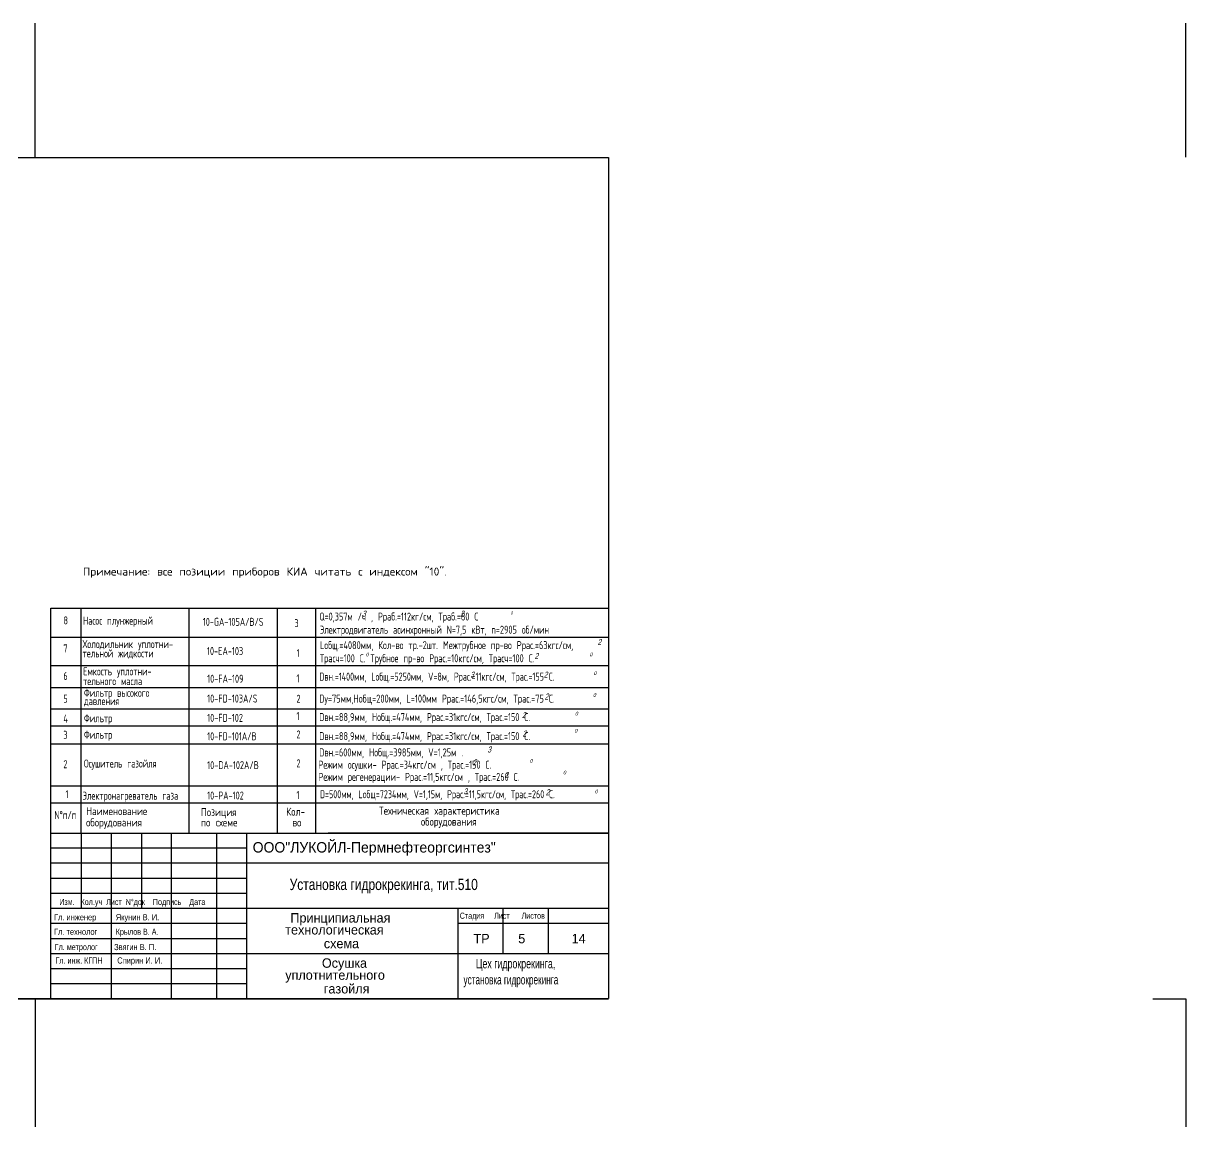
# Model space of a CAD drawing. Extents: x 273 to 369.6, y 155.2 to 188.3.
# Drawn here: x 334.66 to 369.57, y 155.17 to 188.29 of the extents above; entities that cross this region are included whole.
import ezdxf

# ---------------------------------------------------------------- set-up
doc = ezdxf.new("R2010")
doc.units = 0
doc.linetypes.add('DASHS', pattern=[0.375, 0.25, -0.125])
doc.layers.get('0').update_dxf_attribs({"linetype": 'CONTINUOUS'})
for name, color, linetype in [('1', 2, 'CONTINUOUS'), ('3', 7, 'DASHS'), ('CORPORATSERV', 7, 'CONTINUOUS'), ('IN-MIN-PROC', 7, 'CONTINUOUS')]:
    doc.layers.add(name, color=color, linetype=linetype)
doc.styles.add('STYLE', font='txt.shx', dxfattribs={"width": 0.8, "height": 4})

msp = doc.modelspace()

# ---------------------------------------------------------------- linework, layer by layer
at = {"color": 6}
for p, q in [((274.75, 184.265), (352.234, 184.265)), ((352.234, 184.265), (352.234, 159.013, -0.005)), ((274.75, 159.013), (352.218, 159.013, -0.005)), ((274.75, 159.002), (352.234, 159.002)), ((368.59, 159.002), (369.574, 159.002))]:
    msp.add_line(p, q, dxfattribs=at)
at = {"color": 1}
for p, q in [((336.4, 163.98, -0.005), (336.4, 170.733, -0.943)), ((339.646, 163.98, 0.904), (339.646, 170.733, -0.046)), ((342.297, 163.98, 0.147), (342.297, 170.733, -0.805)), ((343.445, 163.98, 0.147), (343.445, 170.733, -0.802)), ((335.495, 169.86, -0.265), (352.234, 169.86, -0.005)), ((335.495, 169.017, -0.245), (352.234, 169.017, -0.005)), ((335.495, 168.349, -0.225), (352.234, 168.349, -0.005)), ((335.495, 166.657, -0.174), (352.234, 166.657, -0.174)), ((335.495, 164.892, 0.147), (352.234, 164.892, 0.147)), ((335.495, 163.98, 0.147), (352.234, 163.98, 0.147)), ((339.114, 159.013, 0.753), (339.114, 163.98, 0.753)), ((340.472, 159.013, 0.753), (340.472, 163.98, 0.753)), ((341.376, 159.013, 0.753), (341.376, 163.98, 0.753)), ((352.234, 163.98, 0.147), (343.82, 163.98, 0.147)), ((335.495, 163.537, 0.753), (341.376, 163.537, 0.753)), ((335.495, 163.084, 0.753), (352.234, 163.084, 0.753)), ((335.495, 162.632, 0.753), (341.376, 162.632, 0.753)), ((335.495, 162.18, 0.753), (341.376, 162.18, 0.753)), ((335.495, 161.727, 0.753), (352.234, 161.727, 0.753)), ((347.71, 161.727, 0.753), (347.71, 159.013, 0.753)), ((349.068, 161.727, 0.753), (349.068, 160.37, 0.753)), ((350.425, 161.727, 0.753), (350.425, 160.37, 0.753)), ((335.495, 161.275, 0.753), (341.376, 161.275, 0.753)), ((347.71, 161.275, 0.753), (352.234, 161.275, 0.753)), ((335.495, 160.822, 0.753), (341.376, 160.822, 0.753)), ((335.495, 160.37, 0.753), (352.234, 160.37, 0.753)), ((335.495, 159.918, 0.753), (341.376, 159.918, 0.753)), ((335.495, 159.465, 0.753), (341.376, 159.465, 0.753)), ((352.218, 159.013, -0.005), (352.234, 159.013, -0.005))]:
    msp.add_line(p, q, dxfattribs=at)
at = {"color": 1, "linetype": 'CONTINUOUS'}
for p, q in [((336.4, 163.98, -0.005), (336.4, 161.727, -0.005)), ((337.305, 163.98, -0.005), (337.305, 159.013, -0.005)), ((338.21, 163.98, -0.005), (338.21, 161.727, -0.005))]:
    msp.add_line(p, q, dxfattribs=at)
at = {"layer": '1', "color": 1, "linetype": 'CONTINUOUS'}
msp.add_line((335.495, 159.013, -0.005), (335.495, 170.733, -0.294), dxfattribs=at)
at = {"layer": 'CORPORATSERV', "color": 1}
for p, q in [((335.495, 170.733, -0.009), (352.234, 170.733, -0.009)), ((335.495, 167.713, -0.174), (352.234, 167.713, -0.174)), ((335.495, 167.197, -0.174), (352.234, 167.197, -0.174)), ((335.495, 165.404, 0.298), (352.234, 165.404, 0.298)), ((335.495, 164.892, 0.298), (352.234, 164.892, 0.298))]:
    msp.add_line(p, q, dxfattribs=at)
at = {"layer": 'IN-MIN-PROC', "color": 7, "linetype": 'CONTINUOUS'}
for p, q in [((335.021, 184.265), (335.021, 188.292)), ((369.574, 184.267), (369.574, 188.292)), ((335.021, 159.002, -0.004), (335.021, 155.167)), ((369.574, 159.002), (369.574, 155.167))]:
    msp.add_line(p, q, dxfattribs=at)

# ---------------------------------------------------------------- texts
at = {"layer": '3', "color": 1, "linetype": 'BYBLOCK', "oblique": 15, "width": 0.65}
for s, height, p in [('3', 0.181, (344.838, 170.479, -0.767)), ('2', 0.181, (347.783, 170.479, -0.767)), ('0', 0.1, (349.297, 170.541, -0.767)), ('2', 0.181, (351.907, 169.625, -0.814)), ('о', 0.145, (344.947, 169.287, -0.693)), ('2', 0.181, (350.018, 169.208, -0.814)), ('о', 0.145, (351.668, 169.287, -0.693)), ('3', 0.181, (348.089, 168.647, -1.083)), ('2', 0.181, (350.296, 168.647, -1.083)), ('о', 0.145, (351.788, 168.727, -0.49)), ('2', 0.181, (350.323, 167.991, -0.611)), ('о', 0.145, (351.772, 168.071, -0.49)), ('2', 0.181, (349.64, 167.435, -0.611)), ('о', 0.145, (351.231, 167.515, -0.49)), ('2', 0.181, (349.66, 166.879, -0.611)), ('о', 0.145, (351.211, 166.998, -0.49)), ('3', 0.181, (348.604, 166.401, -0.611)), ('2', 0.181, (348.161, 166.015, -0.611)), ('о', 0.145, (349.873, 166.098, -0.49)), ('о', 0.145, (350.874, 165.744, -0.49)), ('2', 0.181, (349.115, 165.633, -0.611)), ('3', 0.181, (347.887, 165.145, -0.46)), ('2', 0.181, (350.354, 165.119, -0.46)), ('о', 0.145, (351.825, 165.176, -0.339))]:
    msp.add_text(s, height=height, dxfattribs=at).set_placement(p)
at = {"layer": 'CORPORATSERV', "color": 7, "style": 'STYLE'}
msp.add_text('Примечание: все позиции приборов КИА читать с индексом "10".', height=0.24035, dxfattribs=at).set_placement((336.455, 171.712, -0.767))
at = {"layer": 'CORPORATSERV', "color": 1, "style": 'STYLE'}
for s, height, width, p in [('8', 0.24, 0.7, (335.87, 170.246, -0.767)), ('Насос плунжерный', 0.24035, 0.7, (336.455, 170.239, -0.767)), ('10-GA-105A/В/S', 0.24035, 0.7, (340.054, 170.203, -0.767)), ('3', 0.24, 0.7, (342.808, 170.164, -0.283)), ('Q=0,357м /ч , Рраб.=112кг/см, Траб.=80 С ', 0.24035, 0.7, (343.555, 170.362, -0.767)), ('Электродвигатель асинхронный N=7,5 кВт, n=2905 об/мин', 0.24035, 0.7, (343.572, 169.967, -0.767)), ('Холодильник уплотни-', 0.24035, 0.68, (336.446, 169.536, -1.286)), ('Lобщ.=4080мм, Кол-во тр.-2шт. Межтрубное пр-во Ррас.=63кгс/см,', 0.24035, 0.6, (343.573, 169.503, -0.814)), ('7', 0.24, 0.7, (335.867, 169.406, -0.814)), ('тельной жидкости', 0.24035, 0.7, (336.446, 169.257, -1.286)), ('10-ЕА-103', 0.2403, 0.7, (340.18, 169.327, -1.286)), ('1', 0.24, 0.7, (342.873, 169.267, -0.13)), ('Трасч=100 С. Трубное пр-во Ррас.=10кгс/см, Трасч=100 С.', 0.24035, 0.7, (343.572, 169.109, -0.814)), ('6', 0.24, 0.7, (335.867, 168.578, -0.611)), ('Емкость уплотни-', 0.24035, 0.7, (336.461, 168.717, -1.083)), ('10-FA-109', 0.2403, 0.7, (340.186, 168.495, -0.611)), ('1', 0.24, 0.7, (342.867, 168.506, 0.073)), ('Dвн.=1400мм, Lобщ.=5250мм, V=8м, Ррас.=11кгс/см, Трас.=155 С.', 0.24035, 0.66, (343.554, 168.558, -0.611)), ('тельного масла', 0.24035, 0.7, (336.461, 168.423, -1.083)), ('Фильтр высокого', 0.24035, 0.7, (336.485, 168.072, -0.611)), ('5', 0.24, 0.7, (335.867, 167.896, -0.611)), ('давления ', 0.2403, 0.7, (336.485, 167.825, -0.611)), ('10-FD-103A/S', 0.24035, 0.7, (340.186, 167.9, -0.611)), ('2', 0.24, 0.7, (342.867, 167.894, 0.073)), ('Dу=75мм,Нобщ=200мм, L=100мм Ррас.=146,5кгс/см, Трас.=75 С.', 0.24035, 0.68, (343.551, 167.898, -0.611)), ('1', 0.24, 0.7, (342.867, 167.376, 0.073)), ('Dвн.=88,9мм, Нобщ.=474мм, Ррас.=31кгс/см, Трас.=150 С.', 0.24035, 0.7, (343.551, 167.344, -0.611)), ('4', 0.24, 0.7, (335.867, 167.298, -0.611)), ('Фильтр', 0.2403, 0.7, (336.485, 167.309, -0.611)), ('10-FD-102', 0.2403, 0.7, (340.186, 167.321, -0.611)), ('3', 0.24, 0.7, (335.867, 166.813, -0.611)), ('Фильтр', 0.2403, 0.7, (336.485, 166.816, -0.611)), ('10-FD-101A/B', 0.24035, 0.7, (340.186, 166.768, -0.611)), ('2', 0.24, 0.7, (342.867, 166.824, 0.073)), ('Dвн.=88,9мм, Нобщ.=474мм, Ррас.=31кгс/см, Трас.=150 С.', 0.24035, 0.7, (343.551, 166.772, -0.611)), ('Осушитель газойля', 0.24035, 0.7, (336.485, 165.949, -0.611)), ('2', 0.24, 0.7, (342.867, 165.956, 0.073)), ('Dвн.=600мм, Нобщ.=3985мм, V=1,25м .', 0.24035, 0.7, (343.551, 166.284, -0.611)), ('2', 0.24, 0.7, (335.867, 165.93, -0.611)), ('10-DA-102А/В', 0.24035, 0.7, (340.186, 165.901, -0.611)), ('Режим осушки- Ррас.=34кгс/см , Трас.=150 С.', 0.24035, 0.7, (343.529, 165.914, -0.611)), ('Режим регенерации- Ррас.=11,5кгс/см , Трас.=260 С.', 0.24035, 0.7, (343.529, 165.549, -0.611)), ('1', 0.24, 0.7, (335.933, 165.03, -0.46)), ('Электронагреватель газа', 0.24035, 0.595, (336.447, 164.985, -0.46)), ('10-РА-102', 0.2403, 0.7, (340.186, 164.989, -0.46)), ('1', 0.24, 0.7, (342.867, 165.005, 0.224)), ('D=500мм, Lобщ=7234мм, V=1,15м, Ррас.=11,5кгс/см, Трас.=260 С.', 0.24035, 0.66, (343.572, 165.028, -0.46)), ('N%%dп/п', 0.2403, 0.7, (335.596, 164.405, -0.611)), ('Наименование', 0.24035, 0.8, (336.55, 164.52, -0.611)), ('Позиция', 0.2403, 0.8, (339.997, 164.491, -0.611)), ('Кол-', 0.2403, 0.8, (342.557, 164.505, -0.611)), ('Техническая характеристика', 0.24035, 0.8, (345.346, 164.534, -0.611)), ('оборудования', 0.24035, 0.8, (346.605, 164.205, -0.611)), ('оборудования', 0.24035, 0.8, (336.55, 164.181, -0.611)), ('по схеме', 0.2403, 0.8, (339.997, 164.181, -0.611)), ('во', 0.2403, 0.8, (342.747, 164.181, -0.611))]:
    msp.add_text(s, height=height, dxfattribs=dict(at, width=width)).set_placement(p)
at = {"layer": 'CORPORATSERV', "color": 1}
for s, height, p in [('ООО"ЛУКОЙЛ-Пермнефтеоргсинтез"', 0.31325, (341.553, 163.398, -0.005)), ('Принципиальная', 0.28325, (342.686, 161.297, -0.005)), ('технологическая ', 0.28325, (342.531, 160.937, -0.005)), ('ТР', 0.2833, (348.184, 160.674, -0.005)), ('5', 0.283, (349.528, 160.674, -0.005)), ('14', 0.2833, (351.131, 160.674, -0.005)), ('схема', 0.2833, (343.689, 160.525, -0.005)), ('Осушка', 0.2833, (343.631, 159.939, -0.005)), ('уплотнительного', 0.28325, (342.531, 159.579, -0.005)), ('газойля', 0.2833, (343.689, 159.168, -0.005))]:
    msp.add_text(s, height=height, dxfattribs=at).set_placement(p)
for s, height, width, p in [('Установка гидрокрекинга, тит.510', 0.33706, 0.8, (342.662, 162.272, -0.005)), ('Изм.   Кол.уч  Лист  N%%dдок    Подпись    Дата', 0.1835, 0.7, (335.745, 161.823, -0.005)), ('Гл. инженер', 0.1835, 0.8, (335.585, 161.364, -0.005)), ('Якунин В. И.', 0.1835, 0.8, (337.441, 161.364, -0.005)), ('    Стадия     Лист      Листов', 0.1835, 0.7, (347.532, 161.409, -0.005)), ('Гл. технолог', 0.1835, 0.8, (335.585, 160.928, -0.005)), ('Крылов В. А.', 0.1835, 0.7, (337.441, 160.928, -0.005)), ('Гл. метролог', 0.1835, 0.7, (335.608, 160.469, -0.005)), ('Звягин В. П.', 0.1835, 0.8, (337.391, 160.469, -0.005)), ('Гл. инж. КГПН', 0.1835, 0.7, (335.631, 160.066, -0.005)), ('Спирин И. И.', 0.1835, 0.8, (337.486, 160.066, -0.005)), ('Цех гидрокрекинга,', 0.28325, 0.7, (348.257, 159.921, -0.005)), ('установка гидрокрекинга', 0.28325, 0.65, (347.884, 159.439, -0.005))]:
    msp.add_text(s, height=height, dxfattribs=dict(at, width=width)).set_placement(p)

doc.saveas('drawing.dxf')
